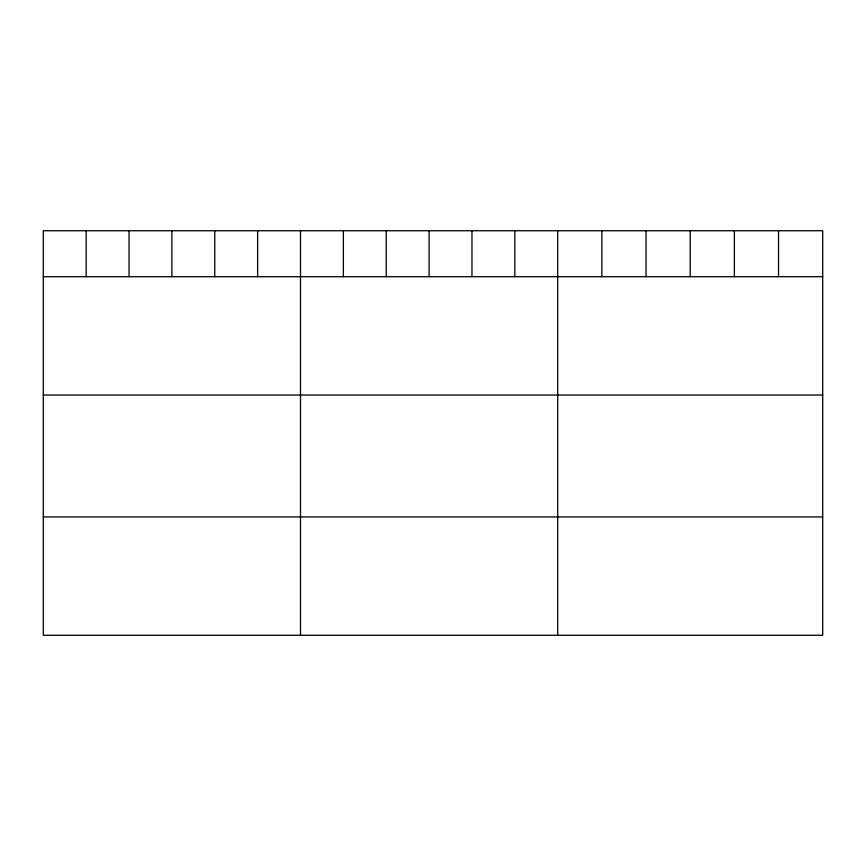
<?xml version="1.0" encoding="UTF-8"?>
<svg xmlns="http://www.w3.org/2000/svg" width="866" height="866" viewBox="0 0 866 866"><rect width="100%" height="100%" fill="white"/><g stroke="black" fill="none" stroke-linecap="round" stroke-linejoin="round"><path stroke-width="1.3" d="M822.7 276.698L822.7 635.265L43.3 635.265L43.3 230.735L822.7 230.735L822.7 276.698L43.3 276.698M43.3 395.026L822.7 395.026M43.3 516.937L822.7 516.937M778.534 230.735L778.534 276.698M734.368 230.735L734.368 276.698M690.202 230.735L690.202 276.698M646.036 230.735L646.036 276.698M601.87 230.735L601.87 276.698M557.704 230.735L557.704 635.265M514.837 230.735L514.837 276.698M471.97 230.735L471.97 276.698M429.103 230.735L429.103 276.698M386.236 230.735L386.236 276.698M343.369 230.735L343.369 276.698M300.502 230.735L300.502 635.265M257.635 230.735L257.635 276.698M214.768 230.735L214.768 276.698M171.901 230.735L171.901 276.698M129.034 230.735L129.034 276.698M86.167 230.735L86.167 276.698"/></g></svg>
